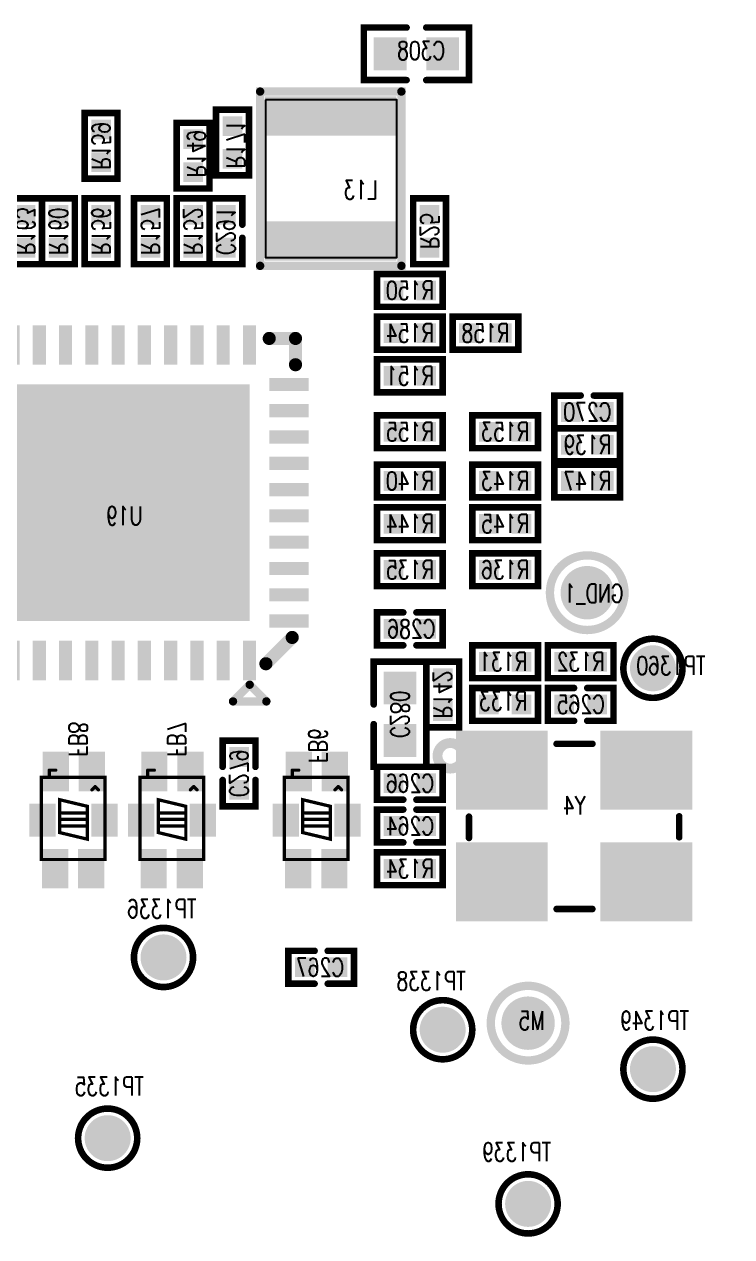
# Model space of a CAD drawing. Extents: x -52.6 to 3.6, y -24.2 to 61.8.
# Drawn here: x -42.82 to -32.05, y -8.55 to 9.9 of the extents above; entities that cross this region are included whole.
import ezdxf
from ezdxf.enums import TextEntityAlignment as Align

# ---------------------------------------------------------------- set-up
doc = ezdxf.new("R2010")
doc.units = 0
doc.linetypes.add('KEEPOUT_00001000$0', pattern=[2, 1, 1])
for name, color, linetype in [('DRIL_NPLTE_THRU_01', 3, 'CONTINUOUS'), ('DRIL_NPLTE_THRU_02', 176, 'CONTINUOUS'), ('DRIL_NPLTE_THRU_03', 222, 'CONTINUOUS'), ('DRIL_NPLTE_THRU_04', 34, 'CONTINUOUS'), ('DRIL_NPLTE_THRU_05', 171, 'CONTINUOUS'), ('DRIL_NPLTE_THRU_06', 186, 'CONTINUOUS'), ('DRIL_NPLTE_THRU_07', 6, 'CONTINUOUS'), ('DRIL_NPLTE_THRU_08', 2, 'CONTINUOUS'), ('DRIL_PLTE_THRU_01', 3, 'CONTINUOUS'), ('DRIL_PLTE_THRU_02', 176, 'CONTINUOUS'), ('DRIL_PLTE_THRU_03', 222, 'CONTINUOUS'), ('DRIL_PLTE_THRU_04', 34, 'CONTINUOUS'), ('DRIL_PLTE_THRU_05', 171, 'CONTINUOUS'), ('DRIL_PLTE_THRU_06', 186, 'CONTINUOUS'), ('DRIL_PLTE_THRU_07', 6, 'CONTINUOUS'), ('DRIL_PLTE_THRU_08', 2, 'CONTINUOUS'), ('KEEPOUT_01', 4, 'CONTINUOUS'), ('PADS_BOT', 56, 'CONTINUOUS'), ('PADS_INNER', 96, 'CONTINUOUS'), ('PADS_TOP', 96, 'CONTINUOUS'), ('PADS_XR_122', 3, 'CONTINUOUS'), ('PADS_XR_123', 3, 'CONTINUOUS'), ('PART_BOT_2DLINE_00', 130, 'CONTINUOUS'), ('PART_BOT_2DLINE_126', 254, 'CONTINUOUS'), ('PART_NAME_129', 3, 'CONTINUOUS')]:
    doc.layers.add(name, color=color, linetype=linetype)
doc.styles.add('W0$04', font='simplex', dxfattribs={"width": 0.75})

# ---------------------------------------------------------------- blocks, each defined once
blk = doc.blocks.new('SMOOTH_0$1')
at = {"const_width": 0.05}
blk.add_lwpolyline([(-0.025, 0, 1), (0.025, 0, 1)], format="xyb", close=True, dxfattribs=at)
blk = doc.blocks.new('PART_BODY_BOT_166')
at = {"layer": 'PART_BOT_2DLINE_126', "const_width": 0.1}
blk.add_lwpolyline([(-0.5, 0.25), (0.5, 0.25), (0.5, -0.25), (-0.5, -0.25)], close=True, dxfattribs=at)
at = {"layer": 'PART_BOT_2DLINE_126'}
for p in [(-0.5, 0.25), (0.5, 0.25), (-0.5, -0.25), (0.5, -0.25)]:
    blk.add_blockref('SMOOTH_0$1', p, dxfattribs=at)
blk = doc.blocks.new('DRIL_HOLE_0')
blk.add_lwpolyline([(0, 0, 1), (0, 0, 1)], format="xyb", close=True)
blk = doc.blocks.new('PAD_0')
blk.add_lwpolyline([(0, 0, 1), (0, 0, 1)], format="xyb", close=True)
blk = doc.blocks.new('PAD_1')
at = {"const_width": 0.3}
blk.add_lwpolyline([(-0.15, 0), (0.15, 0)], dxfattribs=at)
blk = doc.blocks.new('STK_BOT_408')
at = {"layer": 'DRIL_NPLTE_THRU_01'}
blk.add_blockref('DRIL_HOLE_0', (0, 0), dxfattribs=at)
at = {"layer": 'DRIL_NPLTE_THRU_02'}
blk.add_blockref('DRIL_HOLE_0', (0, 0), dxfattribs=at)
at = {"layer": 'DRIL_NPLTE_THRU_03'}
blk.add_blockref('DRIL_HOLE_0', (0, 0), dxfattribs=at)
at = {"layer": 'DRIL_NPLTE_THRU_04'}
blk.add_blockref('DRIL_HOLE_0', (0, 0), dxfattribs=at)
at = {"layer": 'DRIL_NPLTE_THRU_05'}
blk.add_blockref('DRIL_HOLE_0', (0, 0), dxfattribs=at)
at = {"layer": 'DRIL_NPLTE_THRU_06'}
blk.add_blockref('DRIL_HOLE_0', (0, 0), dxfattribs=at)
at = {"layer": 'DRIL_NPLTE_THRU_07'}
blk.add_blockref('DRIL_HOLE_0', (0, 0), dxfattribs=at)
at = {"layer": 'DRIL_NPLTE_THRU_08'}
blk.add_blockref('DRIL_HOLE_0', (0, 0), dxfattribs=at)
at = {"layer": 'PADS_BOT'}
blk.add_blockref('PAD_1', (0, 0), dxfattribs=at)
at = {"layer": 'PADS_INNER'}
blk.add_blockref('PAD_0', (0, 0), dxfattribs=at)
at = {"layer": 'PADS_TOP'}
blk.add_blockref('PAD_0', (0, 0), dxfattribs=at)
blk = doc.blocks.new('SYM_BOT_5')
for name, p in [('PART_BODY_BOT_166', (0, 0)), ('STK_BOT_408', (-0.25, 0)), ('STK_BOT_408', (0.25, 0))]:
    blk.add_blockref(name, p)
blk = doc.blocks.new('PART_BOT_6')
blk.add_blockref('SYM_BOT_5', (0, 0))
at = {"layer": 'PART_NAME_129', "style": 'W0$04', "width": 0.75}
blk.add_text('R157', height=0.28, rotation=180, dxfattribs=at).set_placement((0, 0), align=Align.MIDDLE_CENTER)
blk = doc.blocks.new('PART_BODY_BOT_164')
at = {"layer": 'PART_BOT_2DLINE_126', "const_width": 0.1}
for points in [[(-0.1, 0.25), (-0.5, 0.25), (-0.5, -0.25), (-0.1, -0.25)], [(0.1, 0.25), (0.5, 0.25), (0.5, -0.25), (0.1, -0.25)]]:
    blk.add_lwpolyline(points, dxfattribs=at)
at = {"layer": 'PART_BOT_2DLINE_126'}
for p in [(-0.5, 0.25), (-0.1, 0.25), (0.1, 0.25), (0.5, 0.25), (-0.5, -0.25), (-0.1, -0.25), (0.1, -0.25), (0.5, -0.25)]:
    blk.add_blockref('SMOOTH_0$1', p, dxfattribs=at)
blk = doc.blocks.new('SYM_BOT_9')
for name, p in [('PART_BODY_BOT_164', (0, 0)), ('STK_BOT_408', (-0.25, 0)), ('STK_BOT_408', (0.25, 0))]:
    blk.add_blockref(name, p)
blk = doc.blocks.new('PART_BOT_18')
blk.add_blockref('SYM_BOT_9', (0, 0))
at = {"layer": 'PART_NAME_129', "style": 'W0$04', "width": 0.75}
blk.add_text('C291', height=0.28, dxfattribs=at).set_placement((0, 0), align=Align.MIDDLE_CENTER)
blk = doc.blocks.new('PART_BOT_34')
blk.add_blockref('SYM_BOT_5', (0, 0))
at = {"layer": 'PART_NAME_129', "style": 'W0$04', "width": 0.75}
blk.add_text('R163', height=0.28, rotation=180, dxfattribs=at).set_placement((0, 0), align=Align.MIDDLE_CENTER)
blk = doc.blocks.new('SMOOTH_0$127')
at = {"const_width": 0.0635}
blk.add_lwpolyline([(-0.03175, 0, 1), (0.03175, 0, 1)], format="xyb", close=True, dxfattribs=at)
blk = doc.blocks.new('SMOOTH_0$199898')
at = {"const_width": 0.099949}
blk.add_lwpolyline([(-0.049974, 0, 1), (0.049974, 0, 1)], format="xyb", close=True, dxfattribs=at)
blk = doc.blocks.new('PART_BODY_BOT_182')
at = {"layer": 'PART_BOT_2DLINE_00'}
for points, const_width in [([(2.1, 2.5), (2.5, 2.5)], 0.2), ([(2.5, 2.5), (2.5, 2.1)], 0.2), ([(-2.05, 2.45), (-2.45, 2.05)], 0.2), ([(-3.023, 2.057), (-3.023, 1.549)], 0.127), ([(-2.769, 1.803), (-3.023, 2.057)], 0.127), ([(-3.023, 1.549), (-2.769, 1.803)], 0.127), ([(-2.54, -2.1), (-2.54, -2.5)], 0.2), ([(2.5, -2.1), (2.5, -2.5)], 0.2), ([(-2.54, -2.5), (-2.1, -2.5)], 0.2), ([(2.5, -2.5), (2.1, -2.5)], 0.2)]:
    blk.add_lwpolyline(points, dxfattribs=dict(at, const_width=const_width))
for name, p in [('SMOOTH_0$199898', (2.1, 2.5)), ('SMOOTH_0$199898', (2.5, 2.5)), ('SMOOTH_0$199898', (2.5, 2.5)), ('SMOOTH_0$199898', (-2.05, 2.45)), ('SMOOTH_0$127', (-3.023, 2.057)), ('SMOOTH_0$127', (-3.023, 2.057)), ('SMOOTH_0$199898', (-2.45, 2.05)), ('SMOOTH_0$199898', (2.5, 2.1)), ('SMOOTH_0$127', (-2.769, 1.803)), ('SMOOTH_0$127', (-2.769, 1.803)), ('SMOOTH_0$127', (-3.023, 1.549)), ('SMOOTH_0$127', (-3.023, 1.549)), ('SMOOTH_0$199898', (-2.54, -2.1)), ('SMOOTH_0$199898', (2.5, -2.1)), ('SMOOTH_0$199898', (-2.54, -2.5)), ('SMOOTH_0$199898', (-2.54, -2.5)), ('SMOOTH_0$199898', (-2.1, -2.5)), ('SMOOTH_0$199898', (2.1, -2.5)), ('SMOOTH_0$199898', (2.5, -2.5)), ('SMOOTH_0$199898', (2.5, -2.5))]:
    blk.add_blockref(name, p, dxfattribs=at)
blk = doc.blocks.new('PAD_6')
at = {"const_width": 0.2}
blk.add_lwpolyline([(-0.3, 0), (0.3, 0)], dxfattribs=at)
blk = doc.blocks.new('STK_BOT_462')
at = {"layer": 'DRIL_PLTE_THRU_01'}
blk.add_blockref('DRIL_HOLE_0', (0, 0), dxfattribs=at)
at = {"layer": 'DRIL_PLTE_THRU_02'}
blk.add_blockref('DRIL_HOLE_0', (0, 0), dxfattribs=at)
at = {"layer": 'DRIL_PLTE_THRU_03'}
blk.add_blockref('DRIL_HOLE_0', (0, 0), dxfattribs=at)
at = {"layer": 'DRIL_PLTE_THRU_04'}
blk.add_blockref('DRIL_HOLE_0', (0, 0), dxfattribs=at)
at = {"layer": 'DRIL_PLTE_THRU_05'}
blk.add_blockref('DRIL_HOLE_0', (0, 0), dxfattribs=at)
at = {"layer": 'DRIL_PLTE_THRU_06'}
blk.add_blockref('DRIL_HOLE_0', (0, 0), dxfattribs=at)
at = {"layer": 'DRIL_PLTE_THRU_07'}
blk.add_blockref('DRIL_HOLE_0', (0, 0), dxfattribs=at)
at = {"layer": 'DRIL_PLTE_THRU_08'}
blk.add_blockref('DRIL_HOLE_0', (0, 0), dxfattribs=at)
at = {"layer": 'PADS_BOT'}
blk.add_blockref('PAD_6', (0, 0), dxfattribs=at)
at = {"layer": 'PADS_INNER'}
blk.add_blockref('PAD_0', (0, 0), dxfattribs=at)
at = {"layer": 'PADS_TOP'}
blk.add_blockref('PAD_0', (0, 0), dxfattribs=at)
at = {"layer": 'PADS_XR_122'}
blk.add_blockref('PAD_0', (0, 0), dxfattribs=at)
at = {"layer": 'PADS_XR_123'}
blk.add_blockref('PAD_6', (0, 0), dxfattribs=at)
blk = doc.blocks.new('STK_BOT_463')
at = {"layer": 'DRIL_PLTE_THRU_01'}
blk.add_blockref('DRIL_HOLE_0', (0, 0), dxfattribs=at)
at = {"layer": 'DRIL_PLTE_THRU_02'}
blk.add_blockref('DRIL_HOLE_0', (0, 0), dxfattribs=at)
at = {"layer": 'DRIL_PLTE_THRU_03'}
blk.add_blockref('DRIL_HOLE_0', (0, 0), dxfattribs=at)
at = {"layer": 'DRIL_PLTE_THRU_04'}
blk.add_blockref('DRIL_HOLE_0', (0, 0), dxfattribs=at)
at = {"layer": 'DRIL_PLTE_THRU_05'}
blk.add_blockref('DRIL_HOLE_0', (0, 0), dxfattribs=at)
at = {"layer": 'DRIL_PLTE_THRU_06'}
blk.add_blockref('DRIL_HOLE_0', (0, 0), dxfattribs=at)
at = {"layer": 'DRIL_PLTE_THRU_07'}
blk.add_blockref('DRIL_HOLE_0', (0, 0), dxfattribs=at)
at = {"layer": 'DRIL_PLTE_THRU_08'}
blk.add_blockref('DRIL_HOLE_0', (0, 0), dxfattribs=at)
at = {"layer": 'PADS_BOT', "rotation": 90}
blk.add_blockref('PAD_6', (0, 0), dxfattribs=at)
at = {"layer": 'PADS_INNER'}
blk.add_blockref('PAD_0', (0, 0), dxfattribs=at)
at = {"layer": 'PADS_TOP', "rotation": 90}
blk.add_blockref('PAD_0', (0, 0), dxfattribs=at)
at = {"layer": 'PADS_XR_122', "rotation": 90}
blk.add_blockref('PAD_0', (0, 0), dxfattribs=at)
at = {"layer": 'PADS_XR_123', "rotation": 90}
blk.add_blockref('PAD_6', (0, 0), dxfattribs=at)
blk = doc.blocks.new('PAD_8')
at = {"const_width": 3.599992}
blk.add_lwpolyline([(-1.799996, 0), (1.799996, 0)], dxfattribs=at)
blk = doc.blocks.new('STK_BOT_464')
at = {"layer": 'DRIL_PLTE_THRU_01'}
blk.add_blockref('DRIL_HOLE_0', (0, 0), dxfattribs=at)
at = {"layer": 'DRIL_PLTE_THRU_02'}
blk.add_blockref('DRIL_HOLE_0', (0, 0), dxfattribs=at)
at = {"layer": 'DRIL_PLTE_THRU_03'}
blk.add_blockref('DRIL_HOLE_0', (0, 0), dxfattribs=at)
at = {"layer": 'DRIL_PLTE_THRU_04'}
blk.add_blockref('DRIL_HOLE_0', (0, 0), dxfattribs=at)
at = {"layer": 'DRIL_PLTE_THRU_05'}
blk.add_blockref('DRIL_HOLE_0', (0, 0), dxfattribs=at)
at = {"layer": 'DRIL_PLTE_THRU_06'}
blk.add_blockref('DRIL_HOLE_0', (0, 0), dxfattribs=at)
at = {"layer": 'DRIL_PLTE_THRU_07'}
blk.add_blockref('DRIL_HOLE_0', (0, 0), dxfattribs=at)
at = {"layer": 'DRIL_PLTE_THRU_08'}
blk.add_blockref('DRIL_HOLE_0', (0, 0), dxfattribs=at)
at = {"layer": 'PADS_BOT'}
blk.add_blockref('PAD_8', (0, 0), dxfattribs=at)
at = {"layer": 'PADS_INNER'}
blk.add_blockref('PAD_0', (0, 0), dxfattribs=at)
at = {"layer": 'PADS_TOP'}
blk.add_blockref('PAD_0', (0, 0), dxfattribs=at)
at = {"layer": 'PADS_XR_122'}
blk.add_blockref('PAD_0', (0, 0), dxfattribs=at)
at = {"layer": 'PADS_XR_123'}
blk.add_blockref('PAD_8', (0, 0), dxfattribs=at)
blk = doc.blocks.new('SYM_BOT_17')
for name, p in [('STK_BOT_463', (-1.8, 2.4)), ('STK_BOT_463', (-1.4, 2.4)), ('STK_BOT_463', (-1, 2.4)), ('STK_BOT_463', (-0.6, 2.4)), ('STK_BOT_463', (-0.2, 2.4)), ('STK_BOT_463', (0.2, 2.4)), ('STK_BOT_463', (0.6, 2.4)), ('STK_BOT_463', (1, 2.4)), ('STK_BOT_463', (1.4, 2.4)), ('STK_BOT_463', (1.8, 2.4)), ('PART_BODY_BOT_182', (0, 0)), ('STK_BOT_462', (-2.4, 1.8)), ('STK_BOT_462', (2.4, 1.8)), ('STK_BOT_464', (0, 0)), ('STK_BOT_462', (-2.4, 1.4)), ('STK_BOT_462', (2.4, 1.4)), ('STK_BOT_462', (-2.4, 1)), ('STK_BOT_462', (2.4, 1)), ('STK_BOT_462', (-2.4, 0.6)), ('STK_BOT_462', (2.4, 0.6)), ('STK_BOT_462', (-2.4, 0.2)), ('STK_BOT_462', (2.4, 0.2)), ('STK_BOT_462', (-2.4, -0.2)), ('STK_BOT_462', (2.4, -0.2)), ('STK_BOT_462', (-2.4, -0.6)), ('STK_BOT_462', (2.4, -0.6)), ('STK_BOT_462', (-2.4, -1)), ('STK_BOT_462', (2.4, -1)), ('STK_BOT_462', (-2.4, -1.4)), ('STK_BOT_462', (2.4, -1.4)), ('STK_BOT_462', (-2.4, -1.8)), ('STK_BOT_462', (2.4, -1.8)), ('STK_BOT_463', (-1.8, -2.4)), ('STK_BOT_463', (-1.4, -2.4)), ('STK_BOT_463', (-1, -2.4)), ('STK_BOT_463', (-0.6, -2.4)), ('STK_BOT_463', (-0.2, -2.4)), ('STK_BOT_463', (0.2, -2.4)), ('STK_BOT_463', (0.6, -2.4)), ('STK_BOT_463', (1, -2.4)), ('STK_BOT_463', (1.4, -2.4)), ('STK_BOT_463', (1.8, -2.4))]:
    blk.add_blockref(name, p)
blk = doc.blocks.new('PART_BOT_46')
blk.add_blockref('SYM_BOT_17', (0, 0))
at = {"layer": 'PART_NAME_129', "style": 'W0$04', "width": 0.75}
blk.add_text('U19', height=0.28, rotation=270, dxfattribs=at).set_placement((-0.199, -0.109), align=Align.MIDDLE_CENTER)
blk = doc.blocks.new('PART_BOT_47')
blk.add_blockref('SYM_BOT_5', (0, 0))
at = {"layer": 'PART_NAME_129', "style": 'W0$04', "width": 0.75}
blk.add_text('R149', height=0.28, rotation=180, dxfattribs=at).set_placement((-0.03, -0.05), align=Align.MIDDLE_CENTER)
blk = doc.blocks.new('PART_BOT_127')
blk.add_blockref('SYM_BOT_5', (0, 0))
at = {"layer": 'PART_NAME_129', "style": 'W0$04', "width": 0.75}
blk.add_text('R133', height=0.28, rotation=180, dxfattribs=at).set_placement((-0.03, -0.05), align=Align.MIDDLE_CENTER)
blk = doc.blocks.new('PART_BOT_131')
blk.add_blockref('SYM_BOT_5', (0, 0))
at = {"layer": 'PART_NAME_129', "style": 'W0$04', "width": 0.75}
blk.add_text('R160', height=0.28, rotation=180, dxfattribs=at).set_placement((0, 0), align=Align.MIDDLE_CENTER)
blk = doc.blocks.new('SMOOTH_0$05')
at = {"const_width": 0.025}
blk.add_lwpolyline([(-0.0125, 0, 1), (0.0125, 0, 1)], format="xyb", close=True, dxfattribs=at)
blk = doc.blocks.new('PART_BODY_BOT_183')
at = {"layer": 'PART_BOT_2DLINE_126', "const_width": 0.05}
for points in [[(0.04, 0.21), (1.29, 0.21), (1.29, -0.76), (0.04, -0.76)], [(0.35, -0.06), (0.45, -0.48), (0.95, -0.48), (0.85, -0.06)]]:
    blk.add_lwpolyline(points, close=True, dxfattribs=at)
for points in [[(1.15, 0.06), (1.1, 0.11)], [(1.15, 0.06), (1.1, 0.01)], [(0.55, -0.06), (0.55, -0.47)], [(0.65, -0.06), (0.65, -0.46)], [(0.75, -0.06), (0.75, -0.45)], [(1.4, -0.64), (1.4, -0.54)], [(1.4, -0.64), (1.3, -0.64)]]:
    blk.add_lwpolyline(points, dxfattribs=at)
at = {"layer": 'PART_BOT_2DLINE_126'}
for p in [(0.04, 0.21), (1.29, 0.21), (1.1, 0.11), (1.1, 0.01), (1.15, 0.06), (1.15, 0.06), (0.35, -0.06), (0.55, -0.06), (0.65, -0.06), (0.75, -0.06), (0.85, -0.06), (0.45, -0.48), (0.55, -0.47), (0.65, -0.46), (0.75, -0.45), (0.95, -0.48), (1.4, -0.54), (0.04, -0.76), (1.29, -0.76), (1.3, -0.64), (1.4, -0.64), (1.4, -0.64)]:
    blk.add_blockref('SMOOTH_0$05', p, dxfattribs=at)
blk = doc.blocks.new('PAD_19')
at = {"const_width": 0.4}
blk.add_lwpolyline([(-0.3, 0), (0.3, 0)], dxfattribs=at)
blk = doc.blocks.new('STK_BOT_466')
at = {"layer": 'DRIL_PLTE_THRU_01'}
blk.add_blockref('DRIL_HOLE_0', (0, 0), dxfattribs=at)
at = {"layer": 'DRIL_PLTE_THRU_02'}
blk.add_blockref('DRIL_HOLE_0', (0, 0), dxfattribs=at)
at = {"layer": 'DRIL_PLTE_THRU_03'}
blk.add_blockref('DRIL_HOLE_0', (0, 0), dxfattribs=at)
at = {"layer": 'DRIL_PLTE_THRU_04'}
blk.add_blockref('DRIL_HOLE_0', (0, 0), dxfattribs=at)
at = {"layer": 'DRIL_PLTE_THRU_05'}
blk.add_blockref('DRIL_HOLE_0', (0, 0), dxfattribs=at)
at = {"layer": 'DRIL_PLTE_THRU_06'}
blk.add_blockref('DRIL_HOLE_0', (0, 0), dxfattribs=at)
at = {"layer": 'DRIL_PLTE_THRU_07'}
blk.add_blockref('DRIL_HOLE_0', (0, 0), dxfattribs=at)
at = {"layer": 'DRIL_PLTE_THRU_08'}
blk.add_blockref('DRIL_HOLE_0', (0, 0), dxfattribs=at)
at = {"layer": 'PADS_BOT'}
blk.add_blockref('PAD_19', (0, 0), dxfattribs=at)
at = {"layer": 'PADS_INNER'}
blk.add_blockref('PAD_0', (0, 0), dxfattribs=at)
at = {"layer": 'PADS_TOP'}
blk.add_blockref('PAD_0', (0, 0), dxfattribs=at)
blk = doc.blocks.new('PAD_20')
at = {"const_width": 0.4}
blk.add_lwpolyline([(-0.25, 0), (0.25, 0)], dxfattribs=at)
blk = doc.blocks.new('STK_BOT_467')
at = {"layer": 'DRIL_PLTE_THRU_01'}
blk.add_blockref('DRIL_HOLE_0', (0, 0), dxfattribs=at)
at = {"layer": 'DRIL_PLTE_THRU_02'}
blk.add_blockref('DRIL_HOLE_0', (0, 0), dxfattribs=at)
at = {"layer": 'DRIL_PLTE_THRU_03'}
blk.add_blockref('DRIL_HOLE_0', (0, 0), dxfattribs=at)
at = {"layer": 'DRIL_PLTE_THRU_04'}
blk.add_blockref('DRIL_HOLE_0', (0, 0), dxfattribs=at)
at = {"layer": 'DRIL_PLTE_THRU_05'}
blk.add_blockref('DRIL_HOLE_0', (0, 0), dxfattribs=at)
at = {"layer": 'DRIL_PLTE_THRU_06'}
blk.add_blockref('DRIL_HOLE_0', (0, 0), dxfattribs=at)
at = {"layer": 'DRIL_PLTE_THRU_07'}
blk.add_blockref('DRIL_HOLE_0', (0, 0), dxfattribs=at)
at = {"layer": 'DRIL_PLTE_THRU_08'}
blk.add_blockref('DRIL_HOLE_0', (0, 0), dxfattribs=at)
at = {"layer": 'PADS_BOT'}
blk.add_blockref('PAD_20', (0, 0), dxfattribs=at)
at = {"layer": 'PADS_INNER'}
blk.add_blockref('PAD_0', (0, 0), dxfattribs=at)
at = {"layer": 'PADS_TOP'}
blk.add_blockref('PAD_0', (0, 0), dxfattribs=at)
blk = doc.blocks.new('SYM_BOT_29')
for name, p in [('STK_BOT_467', (0.64, 0.2)), ('STK_BOT_466', (-0.1, 0)), ('PART_BODY_BOT_183', (0, 0)), ('STK_BOT_466', (1.38, 0.01)), ('STK_BOT_466', (-0.1, -0.55)), ('STK_BOT_466', (1.38, -0.54)), ('STK_BOT_467', (0.64, -0.74))]:
    blk.add_blockref(name, p)
blk = doc.blocks.new('PART_BOT_138')
blk.add_blockref('SYM_BOT_29', (0, 0))
at = {"layer": 'PART_NAME_129', "style": 'W0$04', "width": 0.75}
blk.add_text('FB6', height=0.28, dxfattribs=at).set_placement((1.77, -0.25), align=Align.MIDDLE_CENTER)
blk = doc.blocks.new('PART_BOT_139')
blk.add_blockref('SYM_BOT_29', (0, 0))
at = {"layer": 'PART_NAME_129', "style": 'W0$04', "width": 0.75}
blk.add_text('FB7', height=0.28, dxfattribs=at).set_placement((1.87, -0.2), align=Align.MIDDLE_CENTER)
blk = doc.blocks.new('PART_BOT_140')
blk.add_blockref('SYM_BOT_29', (0, 0))
at = {"layer": 'PART_NAME_129', "style": 'W0$04', "width": 0.75}
blk.add_text('FB8', height=0.28, dxfattribs=at).set_placement((1.87, -0.2), align=Align.MIDDLE_CENTER)
blk = doc.blocks.new('PART_BODY_BOT_175')
at = {"layer": 'PART_BOT_2DLINE_126', "const_width": 0.1}
for points in [[(-0.15, 0.4), (-0.8, 0.4), (-0.8, -0.4), (-0.15, -0.4)], [(0.15, -0.4), (0.8, -0.4), (0.8, 0.4), (0.15, 0.4)]]:
    blk.add_lwpolyline(points, dxfattribs=at)
at = {"layer": 'PART_BOT_2DLINE_126'}
for p in [(-0.8, 0.4), (-0.15, 0.4), (0.15, 0.4), (0.8, 0.4), (-0.8, -0.4), (-0.15, -0.4), (0.15, -0.4), (0.8, -0.4)]:
    blk.add_blockref('SMOOTH_0$1', p, dxfattribs=at)
blk = doc.blocks.new('PAD_2')
at = {"const_width": 0.5}
blk.add_lwpolyline([(-0.25, 0), (0.25, 0)], dxfattribs=at)
blk = doc.blocks.new('STK_BOT_435')
at = {"layer": 'DRIL_PLTE_THRU_01'}
blk.add_blockref('DRIL_HOLE_0', (0, 0), dxfattribs=at)
at = {"layer": 'DRIL_PLTE_THRU_02'}
blk.add_blockref('DRIL_HOLE_0', (0, 0), dxfattribs=at)
at = {"layer": 'DRIL_PLTE_THRU_03'}
blk.add_blockref('DRIL_HOLE_0', (0, 0), dxfattribs=at)
at = {"layer": 'DRIL_PLTE_THRU_04'}
blk.add_blockref('DRIL_HOLE_0', (0, 0), dxfattribs=at)
at = {"layer": 'DRIL_PLTE_THRU_05'}
blk.add_blockref('DRIL_HOLE_0', (0, 0), dxfattribs=at)
at = {"layer": 'DRIL_PLTE_THRU_06'}
blk.add_blockref('DRIL_HOLE_0', (0, 0), dxfattribs=at)
at = {"layer": 'DRIL_PLTE_THRU_07'}
blk.add_blockref('DRIL_HOLE_0', (0, 0), dxfattribs=at)
at = {"layer": 'DRIL_PLTE_THRU_08'}
blk.add_blockref('DRIL_HOLE_0', (0, 0), dxfattribs=at)
at = {"layer": 'PADS_BOT'}
blk.add_blockref('PAD_2', (0, 0), dxfattribs=at)
at = {"layer": 'PADS_INNER'}
blk.add_blockref('PAD_0', (0, 0), dxfattribs=at)
at = {"layer": 'PADS_TOP'}
blk.add_blockref('PAD_0', (0, 0), dxfattribs=at)
blk = doc.blocks.new('SYM_BOT_7')
for name, p in [('PART_BODY_BOT_175', (0, 0)), ('STK_BOT_435', (-0.4, 0)), ('STK_BOT_435', (0.4, 0))]:
    blk.add_blockref(name, p)
blk = doc.blocks.new('PART_BOT_156')
blk.add_blockref('SYM_BOT_7', (0, 0))
at = {"layer": 'PART_NAME_129', "style": 'W0$04', "width": 0.75}
blk.add_text('C280', height=0.28, rotation=180, dxfattribs=at).set_placement((0, 0), align=Align.MIDDLE_CENTER)
blk = doc.blocks.new('SMOOTH_0$1001')
at = {"const_width": 0.05}
blk.add_lwpolyline([(-0.025, 0, 1), (0.025, 0, 1)], format="xyb", close=True, dxfattribs=at)
blk = doc.blocks.new('PART_BODY_BOT_233')
at = {"layer": 'PART_BOT_2DLINE_126', "const_width": 0.1}
for points in [[(-0.266, 1.263), (0.279, 1.263)], [(-1.6, 0.182), (-1.6, -0.142)], [(1.6, 0.171), (1.6, -0.147)], [(-0.266, -1.25), (0.279, -1.25)]]:
    blk.add_lwpolyline(points, dxfattribs=at)
at = {"layer": 'PART_BOT_2DLINE_126', "const_width": 0.15}
blk.add_lwpolyline([(-1.69, -1.068, 1), (-2.079, -1.068, 1)], format="xyb", close=True, dxfattribs=at)
at = {"layer": 'PART_BOT_2DLINE_126'}
for p in [(-0.266, 1.263), (0.279, 1.263), (-1.6, 0.182), (1.6, 0.171), (-1.6, -0.142), (1.6, -0.147), (-0.266, -1.25), (0.279, -1.25)]:
    blk.add_blockref('SMOOTH_0$1001', p, dxfattribs=at)
blk = doc.blocks.new('PAD_21')
at = {"const_width": 1.199896}
blk.add_lwpolyline([(-0.699998, 0), (0.699998, 0)], dxfattribs=at)
blk = doc.blocks.new('STK_BOT_449')
at = {"layer": 'DRIL_PLTE_THRU_01'}
blk.add_blockref('DRIL_HOLE_0', (0, 0), dxfattribs=at)
at = {"layer": 'DRIL_PLTE_THRU_02'}
blk.add_blockref('DRIL_HOLE_0', (0, 0), dxfattribs=at)
at = {"layer": 'DRIL_PLTE_THRU_03'}
blk.add_blockref('DRIL_HOLE_0', (0, 0), dxfattribs=at)
at = {"layer": 'DRIL_PLTE_THRU_04'}
blk.add_blockref('DRIL_HOLE_0', (0, 0), dxfattribs=at)
at = {"layer": 'DRIL_PLTE_THRU_05'}
blk.add_blockref('DRIL_HOLE_0', (0, 0), dxfattribs=at)
at = {"layer": 'DRIL_PLTE_THRU_06'}
blk.add_blockref('DRIL_HOLE_0', (0, 0), dxfattribs=at)
at = {"layer": 'DRIL_PLTE_THRU_07'}
blk.add_blockref('DRIL_HOLE_0', (0, 0), dxfattribs=at)
at = {"layer": 'DRIL_PLTE_THRU_08'}
blk.add_blockref('DRIL_HOLE_0', (0, 0), dxfattribs=at)
at = {"layer": 'PADS_BOT'}
blk.add_blockref('PAD_21', (0, 0), dxfattribs=at)
at = {"layer": 'PADS_INNER'}
blk.add_blockref('PAD_0', (0, 0), dxfattribs=at)
at = {"layer": 'PADS_TOP'}
blk.add_blockref('PAD_0', (0, 0), dxfattribs=at)
blk = doc.blocks.new('SYM_BOT_82')
for name, p in [('STK_BOT_449', (-1.1, 0.85)), ('PART_BODY_BOT_233', (0, 0)), ('STK_BOT_449', (1.1, 0.85)), ('STK_BOT_449', (-1.1, -0.85)), ('STK_BOT_449', (1.1, -0.85))]:
    blk.add_blockref(name, p)
blk = doc.blocks.new('PART_BOT_159')
blk.add_blockref('SYM_BOT_82', (0, 0))
at = {"layer": 'PART_NAME_129', "style": 'W0$04', "width": 0.75}
blk.add_text('Y4', height=0.28, rotation=180, dxfattribs=at).set_placement((0, -0.314), align=Align.MIDDLE_CENTER)
blk = doc.blocks.new('PART_BOT_163')
blk.add_blockref('SYM_BOT_5', (0, 0))
at = {"layer": 'PART_NAME_129', "style": 'W0$04', "width": 0.75}
blk.add_text('R131', height=0.28, rotation=180, dxfattribs=at).set_placement((-0.03, 0), align=Align.MIDDLE_CENTER)
blk = doc.blocks.new('PART_BOT_164')
blk.add_blockref('SYM_BOT_5', (0, 0))
at = {"layer": 'PART_NAME_129', "style": 'W0$04', "width": 0.75}
blk.add_text('R144', height=0.28, rotation=180, dxfattribs=at).set_placement((0, 0), align=Align.MIDDLE_CENTER)
blk = doc.blocks.new('PART_BOT_173')
blk.add_blockref('SYM_BOT_9', (0, 0))
at = {"layer": 'PART_NAME_129', "style": 'W0$04', "width": 0.75}
blk.add_text('C266', height=0.28, dxfattribs=at).set_placement((0, 0), align=Align.MIDDLE_CENTER)
blk = doc.blocks.new('PART_BOT_191')
blk.add_blockref('SYM_BOT_5', (0, 0))
at = {"layer": 'PART_NAME_129', "style": 'W0$04', "width": 0.75}
blk.add_text('R139', height=0.28, rotation=180, dxfattribs=at).set_placement((0, 0), align=Align.MIDDLE_CENTER)
blk = doc.blocks.new('PART_BOT_199')
blk.add_blockref('SYM_BOT_9', (0, 0))
at = {"layer": 'PART_NAME_129', "style": 'W0$04', "width": 0.75}
blk.add_text('C279', height=0.28, rotation=180, dxfattribs=at).set_placement((0, 0), align=Align.MIDDLE_CENTER)
blk = doc.blocks.new('PART_BOT_200')
blk.add_blockref('SYM_BOT_9', (0, 0))
at = {"layer": 'PART_NAME_129', "style": 'W0$04', "width": 0.75}
blk.add_text('C264', height=0.28, dxfattribs=at).set_placement((0, 0), align=Align.MIDDLE_CENTER)
blk = doc.blocks.new('PART_BOT_238')
blk.add_blockref('SYM_BOT_9', (0, 0))
at = {"layer": 'PART_NAME_129', "style": 'W0$04', "width": 0.75}
blk.add_text('C286', height=0.28, rotation=180, dxfattribs=at).set_placement((0.02, 0), align=Align.MIDDLE_CENTER)
blk = doc.blocks.new('PART_BOT_322')
blk.add_blockref('SYM_BOT_9', (0, 0))
at = {"layer": 'PART_NAME_129', "style": 'W0$04', "width": 0.75}
blk.add_text('C265', height=0.28, rotation=180, dxfattribs=at).set_placement((0, 0), align=Align.MIDDLE_CENTER)
blk = doc.blocks.new('PART_BOT_323')
blk.add_blockref('SYM_BOT_9', (0, 0))
at = {"layer": 'PART_NAME_129', "style": 'W0$04', "width": 0.75}
blk.add_text('C270', height=0.28, rotation=180, dxfattribs=at).set_placement((0, 0), align=Align.MIDDLE_CENTER)
blk = doc.blocks.new('PART_BOT_330')
blk.add_blockref('SYM_BOT_9', (0, 0))
at = {"layer": 'PART_NAME_129', "style": 'W0$04', "width": 0.75}
blk.add_text('C267', height=0.28, dxfattribs=at).set_placement((0.02, 0), align=Align.MIDDLE_CENTER)
blk = doc.blocks.new('PART_BOT_448')
blk.add_blockref('SYM_BOT_5', (0, 0))
at = {"layer": 'PART_NAME_129', "style": 'W0$04', "width": 0.75}
blk.add_text('R25', height=0.28, rotation=180, dxfattribs=at).set_placement((0, 0), align=Align.MIDDLE_CENTER)
blk = doc.blocks.new('PART_BOT_516')
blk.add_blockref('SYM_BOT_5', (0, 0))
at = {"layer": 'PART_NAME_129', "style": 'W0$04', "width": 0.75}
blk.add_text('R132', height=0.28, rotation=180, dxfattribs=at).set_placement((0, 0), align=Align.MIDDLE_CENTER)
blk = doc.blocks.new('PART_BOT_517')
blk.add_blockref('SYM_BOT_5', (0, 0))
at = {"layer": 'PART_NAME_129', "style": 'W0$04', "width": 0.75}
blk.add_text('R134', height=0.28, rotation=180, dxfattribs=at).set_placement((0, 0), align=Align.MIDDLE_CENTER)
blk = doc.blocks.new('PART_BOT_518')
blk.add_blockref('SYM_BOT_5', (0, 0))
at = {"layer": 'PART_NAME_129', "style": 'W0$04', "width": 0.75}
blk.add_text('R135', height=0.28, dxfattribs=at).set_placement((0, 0), align=Align.MIDDLE_CENTER)
blk = doc.blocks.new('PART_BOT_519')
blk.add_blockref('SYM_BOT_5', (0, 0))
at = {"layer": 'PART_NAME_129', "style": 'W0$04', "width": 0.75}
blk.add_text('R136', height=0.28, rotation=180, dxfattribs=at).set_placement((0, 0), align=Align.MIDDLE_CENTER)
blk = doc.blocks.new('PART_BOT_522')
blk.add_blockref('SYM_BOT_5', (0, 0))
at = {"layer": 'PART_NAME_129', "style": 'W0$04', "width": 0.75}
blk.add_text('R140', height=0.28, dxfattribs=at).set_placement((0, 0), align=Align.MIDDLE_CENTER)
blk = doc.blocks.new('PART_BOT_524')
blk.add_blockref('SYM_BOT_5', (0, 0))
at = {"layer": 'PART_NAME_129', "style": 'W0$04', "width": 0.75}
blk.add_text('R142', height=0.28, rotation=180, dxfattribs=at).set_placement((0, 0), align=Align.MIDDLE_CENTER)
blk = doc.blocks.new('PART_BOT_527')
blk.add_blockref('SYM_BOT_5', (0, 0))
at = {"layer": 'PART_NAME_129', "style": 'W0$04', "width": 0.75}
blk.add_text('R147', height=0.28, rotation=180, dxfattribs=at).set_placement((0, 0), align=Align.MIDDLE_CENTER)
blk = doc.blocks.new('PART_BOT_528')
blk.add_blockref('SYM_BOT_5', (0, 0))
at = {"layer": 'PART_NAME_129', "style": 'W0$04', "width": 0.75}
blk.add_text('R145', height=0.28, rotation=180, dxfattribs=at).set_placement((0, 0), align=Align.MIDDLE_CENTER)
blk = doc.blocks.new('PART_BOT_529')
blk.add_blockref('SYM_BOT_5', (0, 0))
at = {"layer": 'PART_NAME_129', "style": 'W0$04', "width": 0.75}
blk.add_text('R150', height=0.28, rotation=180, dxfattribs=at).set_placement((0, 0), align=Align.MIDDLE_CENTER)
blk = doc.blocks.new('PART_BOT_530')
blk.add_blockref('SYM_BOT_5', (0, 0))
at = {"layer": 'PART_NAME_129', "style": 'W0$04', "width": 0.75}
blk.add_text('R152', height=0.28, dxfattribs=at).set_placement((0, 0), align=Align.MIDDLE_CENTER)
blk = doc.blocks.new('PART_BOT_531')
blk.add_blockref('SYM_BOT_5', (0, 0))
at = {"layer": 'PART_NAME_129', "style": 'W0$04', "width": 0.75}
blk.add_text('R156', height=0.28, dxfattribs=at).set_placement((0, 0), align=Align.MIDDLE_CENTER)
blk = doc.blocks.new('PART_BOT_532')
blk.add_blockref('SYM_BOT_5', (0, 0))
at = {"layer": 'PART_NAME_129', "style": 'W0$04', "width": 0.75}
blk.add_text('R158', height=0.28, rotation=180, dxfattribs=at).set_placement((0, 0), align=Align.MIDDLE_CENTER)
blk = doc.blocks.new('PART_BOT_533')
blk.add_blockref('SYM_BOT_5', (0, 0))
at = {"layer": 'PART_NAME_129', "style": 'W0$04', "width": 0.75}
blk.add_text('R159', height=0.28, rotation=180, dxfattribs=at).set_placement((0, 0), align=Align.MIDDLE_CENTER)
blk = doc.blocks.new('PART_BOT_537')
blk.add_blockref('SYM_BOT_5', (0, 0))
at = {"layer": 'PART_NAME_129', "style": 'W0$04', "width": 0.75}
blk.add_text('R171', height=0.28, dxfattribs=at).set_placement((-0.03, 0.05), align=Align.MIDDLE_CENTER)
blk = doc.blocks.new('PART_BOT_562')
blk.add_blockref('SYM_BOT_5', (0, 0))
at = {"layer": 'PART_NAME_129', "style": 'W0$04', "width": 0.75}
blk.add_text('R153', height=0.28, dxfattribs=at).set_placement((0, 0), align=Align.MIDDLE_CENTER)
blk = doc.blocks.new('PART_BOT_563')
blk.add_blockref('SYM_BOT_5', (0, 0))
at = {"layer": 'PART_NAME_129', "style": 'W0$04', "width": 0.75}
blk.add_text('R154', height=0.28, dxfattribs=at).set_placement((0, 0), align=Align.MIDDLE_CENTER)
blk = doc.blocks.new('PART_BOT_564')
blk.add_blockref('SYM_BOT_5', (0, 0))
at = {"layer": 'PART_NAME_129', "style": 'W0$04', "width": 0.75}
blk.add_text('R151', height=0.28, dxfattribs=at).set_placement((0, 0), align=Align.MIDDLE_CENTER)
blk = doc.blocks.new('PART_BOT_597')
blk.add_blockref('SYM_BOT_5', (0, 0))
at = {"layer": 'PART_NAME_129', "style": 'W0$04', "width": 0.75}
blk.add_text('R155', height=0.28, dxfattribs=at).set_placement((0, 0), align=Align.MIDDLE_CENTER)
blk = doc.blocks.new('PART_BOT_598')
blk.add_blockref('SYM_BOT_5', (0, 0))
at = {"layer": 'PART_NAME_129', "style": 'W0$04', "width": 0.75}
blk.add_text('R143', height=0.28, dxfattribs=at).set_placement((0, 0), align=Align.MIDDLE_CENTER)
blk = doc.blocks.new('PART_BODY_BOT_184')
at = {"layer": 'KEEPOUT_01', "linetype": 'KEEPOUT_00001000$0'}
blk.add_lwpolyline([(-1.2, 1), (1.2, 1), (1.2, -1), (-1.2, -1)], close=True, dxfattribs=at)
at = {"layer": 'PART_BOT_2DLINE_126', "const_width": 0.127}
blk.add_lwpolyline([(-1.326, 1.079), (1.326, 1.079), (1.326, -1.071), (-1.326, -1.071)], close=True, dxfattribs=at)
at = {"layer": 'PART_BOT_2DLINE_126'}
for p in [(-1.326, 1.079), (1.326, 1.079), (-1.326, -1.071), (1.326, -1.071)]:
    blk.add_blockref('SMOOTH_0$127', p, dxfattribs=at)
blk = doc.blocks.new('PAD_18')
at = {"const_width": 0.6}
blk.add_lwpolyline([(-1, 0), (1, 0)], dxfattribs=at)
blk = doc.blocks.new('STK_BOT_469')
at = {"layer": 'DRIL_PLTE_THRU_01'}
blk.add_blockref('DRIL_HOLE_0', (0, 0), dxfattribs=at)
at = {"layer": 'DRIL_PLTE_THRU_02'}
blk.add_blockref('DRIL_HOLE_0', (0, 0), dxfattribs=at)
at = {"layer": 'DRIL_PLTE_THRU_03'}
blk.add_blockref('DRIL_HOLE_0', (0, 0), dxfattribs=at)
at = {"layer": 'DRIL_PLTE_THRU_04'}
blk.add_blockref('DRIL_HOLE_0', (0, 0), dxfattribs=at)
at = {"layer": 'DRIL_PLTE_THRU_05'}
blk.add_blockref('DRIL_HOLE_0', (0, 0), dxfattribs=at)
at = {"layer": 'DRIL_PLTE_THRU_06'}
blk.add_blockref('DRIL_HOLE_0', (0, 0), dxfattribs=at)
at = {"layer": 'DRIL_PLTE_THRU_07'}
blk.add_blockref('DRIL_HOLE_0', (0, 0), dxfattribs=at)
at = {"layer": 'DRIL_PLTE_THRU_08'}
blk.add_blockref('DRIL_HOLE_0', (0, 0), dxfattribs=at)
at = {"layer": 'PADS_BOT', "rotation": 90}
blk.add_blockref('PAD_18', (0, 0), dxfattribs=at)
at = {"layer": 'PADS_INNER'}
blk.add_blockref('PAD_0', (0, 0), dxfattribs=at)
at = {"layer": 'PADS_TOP'}
blk.add_blockref('PAD_0', (0, 0), dxfattribs=at)
blk = doc.blocks.new('SYM_BOT_44')
for name, p in [('STK_BOT_469', (-0.953, 0.006)), ('STK_BOT_469', (0.947, 0.006)), ('PART_BODY_BOT_184', (0, 0))]:
    blk.add_blockref(name, p)
blk = doc.blocks.new('PART_BOT_653')
blk.add_blockref('SYM_BOT_44', (0, 0))
at = {"layer": 'PART_NAME_129', "style": 'W0$04', "width": 0.75}
blk.add_text('L13', height=0.28, rotation=90, dxfattribs=at).set_placement((0.17, -0.45), align=Align.MIDDLE_CENTER)
blk = doc.blocks.new('PART_BOT_665')
blk.add_blockref('SYM_BOT_7', (0, 0))
at = {"layer": 'PART_NAME_129', "style": 'W0$04', "width": 0.75}
blk.add_text('C308', height=0.28, rotation=180, dxfattribs=at).set_placement((0.07, -0.05), align=Align.MIDDLE_CENTER)
blk = doc.blocks.new('PART_BODY_BOT_14')
at = {"layer": 'PART_BOT_2DLINE_126', "const_width": 0.10008}
blk.add_lwpolyline([(0.450088, 0, 1), (-0.450088, 0, 1)], format="xyb", close=True, dxfattribs=at)
blk = doc.blocks.new('PAD_4')
at = {"const_width": 0.35}
blk.add_lwpolyline([(0, -0.175, 1), (0, 0.175, 1)], format="xyb", close=True, dxfattribs=at)
blk = doc.blocks.new('STK_BOT_12')
at = {"layer": 'DRIL_PLTE_THRU_01'}
blk.add_blockref('DRIL_HOLE_0', (0, 0), dxfattribs=at)
at = {"layer": 'DRIL_PLTE_THRU_02'}
blk.add_blockref('DRIL_HOLE_0', (0, 0), dxfattribs=at)
at = {"layer": 'DRIL_PLTE_THRU_03'}
blk.add_blockref('DRIL_HOLE_0', (0, 0), dxfattribs=at)
at = {"layer": 'DRIL_PLTE_THRU_04'}
blk.add_blockref('DRIL_HOLE_0', (0, 0), dxfattribs=at)
at = {"layer": 'DRIL_PLTE_THRU_05'}
blk.add_blockref('DRIL_HOLE_0', (0, 0), dxfattribs=at)
at = {"layer": 'DRIL_PLTE_THRU_06'}
blk.add_blockref('DRIL_HOLE_0', (0, 0), dxfattribs=at)
at = {"layer": 'DRIL_PLTE_THRU_07'}
blk.add_blockref('DRIL_HOLE_0', (0, 0), dxfattribs=at)
at = {"layer": 'DRIL_PLTE_THRU_08'}
blk.add_blockref('DRIL_HOLE_0', (0, 0), dxfattribs=at)
at = {"layer": 'PADS_BOT'}
blk.add_blockref('PAD_4', (0, 0), dxfattribs=at)
at = {"layer": 'PADS_INNER'}
blk.add_blockref('PAD_0', (0, 0), dxfattribs=at)
at = {"layer": 'PADS_TOP'}
blk.add_blockref('PAD_0', (0, 0), dxfattribs=at)
blk = doc.blocks.new('SYM_BOT_16')
for name in ['PART_BODY_BOT_14', 'STK_BOT_12']:
    blk.add_blockref(name, (0, 0))
blk = doc.blocks.new('PART_BOT_733')
blk.add_blockref('SYM_BOT_16', (0, 0))
at = {"layer": 'PART_NAME_129', "style": 'W0$04', "width": 0.75}
blk.add_text('TP1335', height=0.28, dxfattribs=at).set_placement((-0.55, 0.65))
blk = doc.blocks.new('PART_BOT_734')
blk.add_blockref('SYM_BOT_16', (0, 0))
at = {"layer": 'PART_NAME_129', "style": 'W0$04', "width": 0.75}
blk.add_text('TP1336', height=0.28, dxfattribs=at).set_placement((-0.5, 0.6))
blk = doc.blocks.new('PART_BOT_736')
blk.add_blockref('SYM_BOT_16', (0, 0))
at = {"layer": 'PART_NAME_129', "style": 'W0$04', "width": 0.75}
blk.add_text('TP1338', height=0.28, dxfattribs=at).set_placement((-0.35, 0.6))
blk = doc.blocks.new('PART_BOT_737')
blk.add_blockref('SYM_BOT_16', (0, 0))
at = {"layer": 'PART_NAME_129', "style": 'W0$04', "width": 0.75}
blk.add_text('TP1339', height=0.28, dxfattribs=at).set_placement((-0.35, 0.65))
blk = doc.blocks.new('PART_BOT_746')
blk.add_blockref('SYM_BOT_16', (0, 0))
at = {"layer": 'PART_NAME_129', "style": 'W0$04', "width": 0.75}
blk.add_text('TP1349', height=0.28, dxfattribs=at).set_placement((-0.55, 0.6))
blk = doc.blocks.new('PART_BOT_754')
blk.add_blockref('SYM_BOT_16', (0, 0))
at = {"layer": 'PART_NAME_129', "style": 'W0$04', "width": 0.75}
blk.add_text('TP1360', height=0.28, dxfattribs=at).set_placement((-0.8, -0.1))
blk = doc.blocks.new('PART_BODY_BOT_215')
at = {"layer": 'PART_BOT_2DLINE_126', "const_width": 0.127}
blk.add_lwpolyline([(-0.567944, 0, 1), (0.567944, 0, 1)], format="xyb", close=True, dxfattribs=at)
blk = doc.blocks.new('PAD_57')
at = {"const_width": 0.4064}
blk.add_lwpolyline([(0, -0.2032, 1), (0, 0.2032, 1)], format="xyb", close=True, dxfattribs=at)
blk = doc.blocks.new('STK_BOT_559')
at = {"layer": 'DRIL_PLTE_THRU_01'}
blk.add_blockref('DRIL_HOLE_0', (0, 0), dxfattribs=at)
at = {"layer": 'DRIL_PLTE_THRU_02'}
blk.add_blockref('DRIL_HOLE_0', (0, 0), dxfattribs=at)
at = {"layer": 'DRIL_PLTE_THRU_03'}
blk.add_blockref('DRIL_HOLE_0', (0, 0), dxfattribs=at)
at = {"layer": 'DRIL_PLTE_THRU_04'}
blk.add_blockref('DRIL_HOLE_0', (0, 0), dxfattribs=at)
at = {"layer": 'DRIL_PLTE_THRU_05'}
blk.add_blockref('DRIL_HOLE_0', (0, 0), dxfattribs=at)
at = {"layer": 'DRIL_PLTE_THRU_06'}
blk.add_blockref('DRIL_HOLE_0', (0, 0), dxfattribs=at)
at = {"layer": 'DRIL_PLTE_THRU_07'}
blk.add_blockref('DRIL_HOLE_0', (0, 0), dxfattribs=at)
at = {"layer": 'DRIL_PLTE_THRU_08'}
blk.add_blockref('DRIL_HOLE_0', (0, 0), dxfattribs=at)
at = {"layer": 'PADS_BOT'}
blk.add_blockref('PAD_57', (0, 0), dxfattribs=at)
at = {"layer": 'PADS_INNER'}
blk.add_blockref('PAD_0', (0, 0), dxfattribs=at)
at = {"layer": 'PADS_TOP'}
blk.add_blockref('PAD_0', (0, 0), dxfattribs=at)
at = {"layer": 'PADS_XR_122'}
blk.add_blockref('PAD_0', (0, 0), dxfattribs=at)
at = {"layer": 'PADS_XR_123'}
blk.add_blockref('PAD_57', (0, 0), dxfattribs=at)
blk = doc.blocks.new('SYM_BOT_74')
for name in ['PART_BODY_BOT_215', 'STK_BOT_559']:
    blk.add_blockref(name, (0, 0))
blk = doc.blocks.new('PART_BOT_799')
blk.add_blockref('SYM_BOT_74', (0, 0))
at = {"layer": 'PART_NAME_129', "style": 'W0$04', "width": 0.75}
blk.add_text('GND_1', height=0.28, dxfattribs=at).set_placement((-0.55, -0.15))
blk = doc.blocks.new('PART_BOT_800')
blk.add_blockref('SYM_BOT_74', (0, 0))
at = {"layer": 'PART_NAME_129', "style": 'W0$04', "width": 0.75}
blk.add_text('M5', height=0.28, dxfattribs=at).set_placement((-0.25, -0.1))

msp = doc.modelspace()

# ---------------------------------------------------------------- block references
at = {"xscale": -1}
for name, p, rotation in [('PART_BOT_665', (-36.85, 9.45), -180), ('PART_BOT_653', (-38.15, 7.55), -270), ('PART_BOT_533', (-41.65, 8.05), -270), ('PART_BOT_537', (-39.65, 8.1), -90), ('PART_BOT_47', (-40.25, 7.9), -270), ('PART_BOT_34', (-42.8, 6.75), -270), ('PART_BOT_131', (-42.3, 6.75), -270), ('PART_BOT_531', (-41.65, 6.75), -90), ('PART_BOT_6', (-40.9, 6.75), -270), ('PART_BOT_530', (-40.25, 6.75), -90), ('PART_BOT_18', (-39.75, 6.75), -90), ('PART_BOT_448', (-36.65, 6.75), -270), ('PART_BOT_46', (-41.191, 2.619), -90), ('PART_BOT_529', (-36.95, 5.85), -180), ('PART_BOT_532', (-35.8, 5.2), -180), ('PART_BOT_323', (-34.25, 4), -180), ('PART_BOT_191', (-34.25, 3.5), -180), ('PART_BOT_527', (-34.25, 2.95), -180), ('PART_BOT_164', (-36.95, 2.3), -180), ('PART_BOT_528', (-35.5, 2.3), -180), ('PART_BOT_519', (-35.5, 1.6), -180), ('PART_BOT_238', (-36.95, 0.7), -180), ('PART_BOT_163', (-35.5, 0.2), -180), ('PART_BOT_516', (-34.35, 0.2), -180), ('PART_BOT_156', (-37.1, -0.6), -270), ('PART_BOT_524', (-36.45, -0.3), -270), ('PART_BOT_127', (-35.5, -0.45), -180), ('PART_BOT_322', (-34.35, -0.45), -180), ('PART_BOT_140', (-41.8, -2.85), -90), ('PART_BOT_139', (-40.3, -2.85), -90), ('PART_BOT_138', (-38.1, -2.85), -90), ('PART_BOT_159', (-34.45, -2.3), -180), ('PART_BOT_199', (-39.55, -1.5), -270), ('PART_BOT_517', (-36.95, -2.95), -180)]:
    msp.add_blockref(name, p, dxfattribs=dict(at, rotation=rotation))
for name, p in [('PART_BOT_563', (-36.95, 5.2)), ('PART_BOT_564', (-36.95, 4.55)), ('PART_BOT_597', (-36.95, 3.7)), ('PART_BOT_562', (-35.5, 3.7)), ('PART_BOT_522', (-36.95, 2.95)), ('PART_BOT_598', (-35.5, 2.95)), ('PART_BOT_518', (-36.95, 1.6)), ('PART_BOT_799', (-34.25, 1.25)), ('PART_BOT_754', (-33.25, 0.1)), ('PART_BOT_173', (-36.95, -1.65)), ('PART_BOT_200', (-36.95, -2.3)), ('PART_BOT_734', (-40.7, -4.3)), ('PART_BOT_330', (-38.3, -4.45)), ('PART_BOT_736', (-36.45, -5.4)), ('PART_BOT_800', (-35.15, -5.3)), ('PART_BOT_746', (-33.25, -6)), ('PART_BOT_733', (-41.55, -7.05)), ('PART_BOT_737', (-35.15, -8.05))]:
    msp.add_blockref(name, p, dxfattribs=at)

doc.saveas('drawing.dxf')
